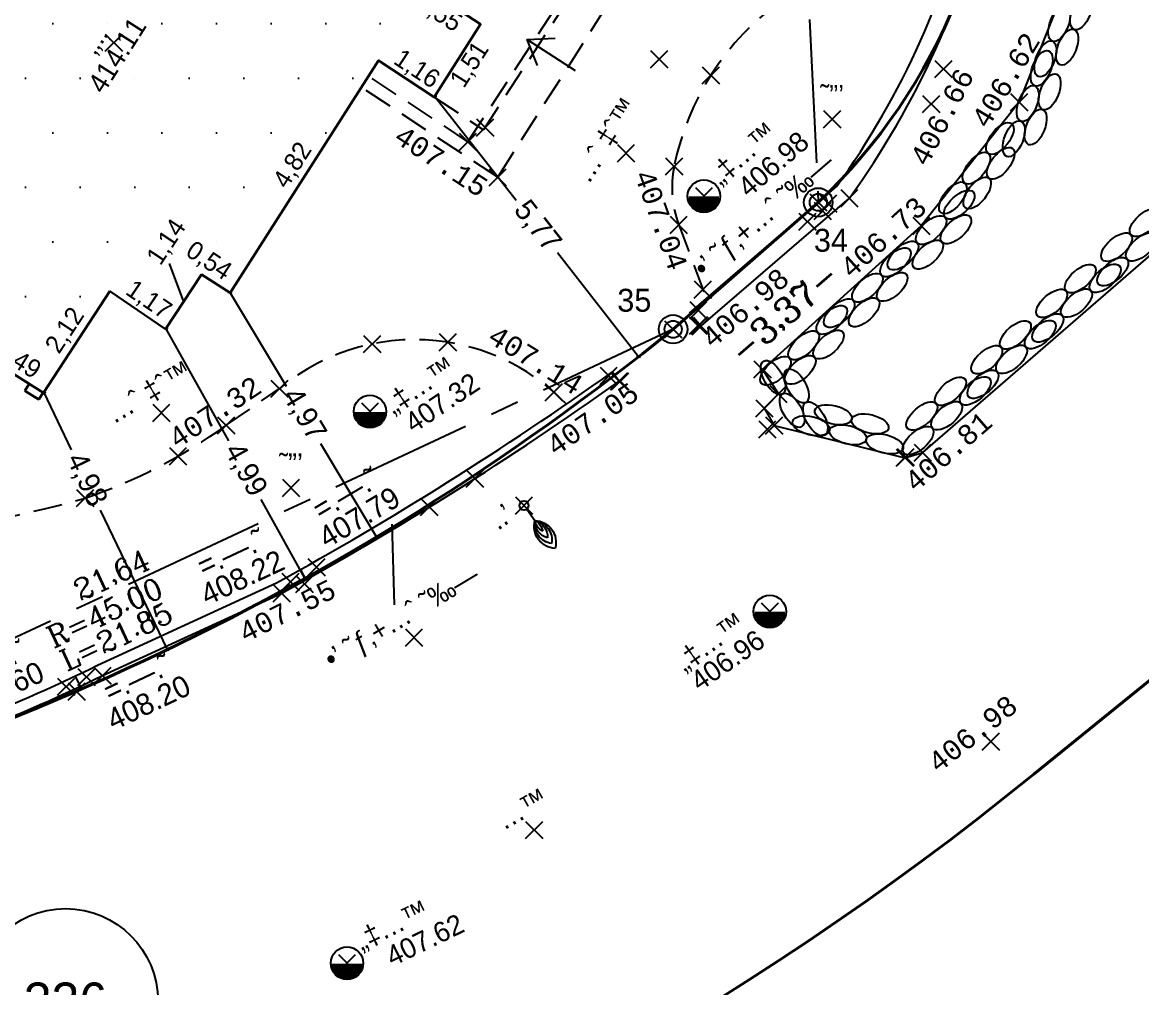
# Model space of a CAD drawing. Extents: x 193057 to 193206, y 598463 to 598548.
# Drawn here: x 193089.79 to 193109.33, y 598485.59 to 598502.44 of the extents above; entities that cross this region are included whole.
import ezdxf
from ezdxf.enums import TextEntityAlignment as Align

# ---------------------------------------------------------------- set-up
doc = ezdxf.new("R2010")
doc.units = 0
doc.header["$PDMODE"] = 3
doc.header["$PDSIZE"] = 0.15
doc.linetypes.add('CENTERX2', pattern=[4, 2.5, -0.5, 0.5, -0.5])
doc.linetypes.add('DASHED', pattern=[0.75, 0.5, -0.25])
for name, color, linetype in [('0-GV-MS', 10, 'Continuous'), ('0-KAV-BIN', 252, 'CENTERX2'), ('0-SELA', 253, 'Continuous'), ('BAIT', 190, 'Continuous'), ('BETON', 1, 'Continuous'), ('BP', 12, 'Continuous'), ('DIM', 115, 'Continuous'), ('DIM-BAIT', 114, 'Continuous'), ('ENH', 2, 'Continuous'), ('ERROR 2020', 1, 'Continuous'), ('ES', 3, 'Continuous'), ('GADER', 4, 'Continuous'), ('KIR', 32, 'Continuous'), ('OVI-KIR', 7, 'Continuous'), ('POCODE', 3, 'Continuous'), ('POELEV', 7, 'Continuous'), ('RIZUF', 10, 'Continuous'), ('RIZUF-L', 10, 'DASHED'), ('TEURA', 4, 'Continuous'), ('VAR', 7, 'Continuous')]:
    doc.layers.add(name, color=color, linetype=linetype)
doc.layers.add('BAIT-L', color=190, linetype='Continuous', lineweight=30)
doc.layers.add('GVUL', color=220, linetype='Continuous', lineweight=40)
doc.layers.add('PO', color=2, linetype='Continuous', plot=False)
doc.layers.add('PONAME', color=4, linetype='Continuous', plot=False)
doc.styles.add('HEBTXT', font='hebtxt.shx')
doc.styles.add('M', font='monotxt')
doc.styles.add('ROMANC', font='romanc')
doc.styles.add('TRHEBTXT', font='HEBTXT.SHX')
doc.dimstyles.new('DIM', dxfattribs={"dimtxt": 0.35, "dimasz": 0.2, "dimexe": 0.125, "dimexo": 0.125, "dimgap": 0.12, "dimtad": 1, "dimzin": 0, "dimdsep": 46, "dimtxsty": 'Standard', "dimcen": 0.09, "dimse1": 1, "dimse2": 1, "dimsd1": 1, "dimsd2": 1, "dimadec": 0, "dimazin": 0, "dimtfac": 1, "dimtofl": 0, "dimtmove": 0, "dimatfit": 3, "dimfxl": 0, "dimtolj": 1, "dimtzin": 0, "dimarcsym": 0})
doc.dimstyles.new('DIST TO GVUL', dxfattribs={"dimtxt": 0.37, "dimasz": 0.05, "dimexe": 0, "dimexo": 0, "dimgap": 0, "dimtad": 0, "dimzin": 0, "dimtxsty": 'Standard', "dimblk": 'OBLIQUE', "dimcen": 0, "dimse1": 1, "dimse2": 1, "dimadec": 0, "dimazin": 0, "dimtfac": 1, "dimtofl": 0, "dimtmove": 0, "dimatfit": 3, "dimldrblk": 'OBLIQUE', "dimfxl": 0, "dimtolj": 1, "dimtzin": 0, "dimarcsym": 0})
doc.dimstyles.new('GV-INSIDE', dxfattribs={"dimtxt": 0.37, "dimasz": 0, "dimexe": 0.18, "dimexo": 0.0625, "dimgap": 0, "dimtad": 0, "dimzin": 0, "dimtxsty": 'ROMANC', "dimblk": 'NONE', "dimcen": 0, "dimse1": 1, "dimse2": 1, "dimsd1": 1, "dimsd2": 1, "dimclrd": 256, "dimclrt": 256, "dimaunit": 1, "dimazin": 0, "dimtfac": 1, "dimtofl": 0, "dimtmove": 2, "dimatfit": 3, "dimldrblk": 'NONE', "dimfxl": 0, "dimtolj": 1, "dimtzin": 0, "dimarcsym": 0})
doc.dimstyles.new('GV-TOTAL', dxfattribs={"dimtxt": 0.45, "dimasz": 0, "dimexe": 0.18, "dimexo": 0.0625, "dimgap": 0.25, "dimtad": 1, "dimzin": 0, "dimtxsty": 'ROMANC', "dimblk": 'NONE', "dimcen": 0, "dimse1": 1, "dimse2": 1, "dimsd1": 1, "dimsd2": 1, "dimclrd": 256, "dimclrt": 256, "dimaunit": 1, "dimazin": 0, "dimtfac": 1, "dimtofl": 0, "dimtmove": 2, "dimatfit": 3, "dimldrblk": 'NONE', "dimfxl": 0, "dimtolj": 1, "dimtzin": 0, "dimarcsym": 0})
doc.dimstyles.new('MIVNIM', dxfattribs={"dimtxt": 0.32, "dimasz": 0, "dimexe": 0.18, "dimexo": 0.0625, "dimgap": 0, "dimtad": 0, "dimzin": 0, "dimtxsty": 'HEBTXT', "dimblk": 'NONE', "dimcen": 0, "dimse1": 1, "dimse2": 1, "dimsd1": 1, "dimsd2": 1, "dimclrd": 256, "dimclrt": 256, "dimaunit": 1, "dimazin": 0, "dimtfac": 1, "dimtofl": 0, "dimtmove": 2, "dimatfit": 3, "dimldrblk": 'NONE', "dimfxl": 0, "dimtolj": 1, "dimtzin": 0, "dimarcsym": 0})

# ---------------------------------------------------------------- blocks, each defined once
blk = doc.blocks.new('PO0')
at = {"layer": 'PO'}
blk.add_point((0, 0), dxfattribs=at)
at = {"layer": 'POCODE', "style": 'HEBTXT'}
blk.add_attdef('CODE', text='', height=0.4, dxfattribs=at).set_placement((0, -0.562), align=Align.CENTER)
at = {"layer": 'POELEV', "style": 'M'}
blk.add_attdef('ELEV', text='', height=0.35, dxfattribs=at).set_placement((0.81, 0), align=Align.RIGHT)
at = {"layer": 'PONAME', "color": 0, "style": 'HEBTXT'}
blk.add_attdef('NAME', (0, 0.36), '', height=0.4, dxfattribs=at)
blk = doc.blocks.new('POKIR')
at = {"layer": 'PO', "color": 30}
blk.add_point((0, 0), dxfattribs=at)
at = {"layer": 'POELEV', "style": 'M'}
blk.add_attdef('ELEV', text='', height=0.35, dxfattribs=at).set_placement((0.81, 0), align=Align.RIGHT)
at = {"layer": 'PONAME', "color": 30, "style": 'HEBTXT'}
blk.add_attdef('NAME', (0, 0.36), '', height=0.4, dxfattribs=at)
blk = doc.blocks.new('*U22')
at = {"layer": 'PO'}
blk.add_point((0, 0), dxfattribs=at)
at = {"color": 0, "style": 'HEBTXT', "flags": 8}
blk.add_attdef('DESC', (-1.646, 0.72), '', height=0.375, dxfattribs=at)
at = {"layer": 'POELEV', "color": 0, "style": 'HEBTXT'}
blk.add_attdef('ELEV', text='', height=0.375, dxfattribs=at).set_placement((-0.269, 0.246), align=Align.RIGHT)
at = {"layer": 'PONAME', "color": 6, "style": 'HEBTXT'}
blk.add_attdef('NAME', (-0.002, 0.664), '', height=0.35, dxfattribs=at)
blk = doc.blocks.new('*U21')
at = {"layer": 'PO'}
blk.add_point((0, 0), dxfattribs=at)
at = {"color": 0, "style": 'HEBTXT', "flags": 8}
blk.add_attdef('DESC', (0.179, -0.578), '', height=0.375, dxfattribs=at)
at = {"layer": 'POELEV', "color": 0, "style": 'HEBTXT'}
blk.add_attdef('ELEV', text='', height=0.375, dxfattribs=at).set_placement((1.556, -1.052), align=Align.RIGHT)
at = {"layer": 'PONAME', "color": 6, "style": 'HEBTXT'}
blk.add_attdef('NAME', (-0.002, 0.664), '', height=0.35, dxfattribs=at)
blk = doc.blocks.new('*U19')
at = {"layer": 'PO'}
blk.add_point((0, 0), dxfattribs=at)
at = {"color": 0, "style": 'HEBTXT', "flags": 8}
blk.add_attdef('DESC', (-1.341, 0.713), '', height=0.375, dxfattribs=at)
at = {"layer": 'POELEV', "color": 0, "style": 'HEBTXT'}
blk.add_attdef('ELEV', text='', height=0.375, dxfattribs=at).set_placement((0.036, 0.239), align=Align.RIGHT)
at = {"layer": 'PONAME', "color": 6, "style": 'HEBTXT'}
blk.add_attdef('NAME', (-0.002, 0.664), '', height=0.35, dxfattribs=at)
blk = doc.blocks.new('*U20')
at = {"layer": 'PO'}
blk.add_point((0, 0), dxfattribs=at)
at = {"color": 0, "style": 'HEBTXT', "flags": 8}
blk.add_attdef('DESC', (0.475, 0.657), '', height=0.375, dxfattribs=at)
at = {"layer": 'POELEV', "color": 0, "style": 'HEBTXT'}
blk.add_attdef('ELEV', text='', height=0.375, dxfattribs=at).set_placement((1.853, 0.183), align=Align.RIGHT)
at = {"layer": 'PONAME', "color": 6, "style": 'HEBTXT'}
blk.add_attdef('NAME', (-0.002, 0.664), '', height=0.35, dxfattribs=at)
blk = doc.blocks.new('LTRA1')
at = {"color": 0}
blk.add_line((0.08, 0), (0.322, 0), dxfattribs=at)
for points in [[(0.925, 0, -0.48057), (0.322, 0, -0.48057), (0.925, 0, -0.48057)], [(0.818, 0, -0.42214), (0.322, 0, -0.42214), (0.818, 0, -0.42214)], [(0.7, 0, -0.345475), (0.322, 0, -0.345475), (0.7, 0, -0.345475)], [(0.553, 0, -0.226772), (0.322, 0, -0.226772), (0.553, 0, -0.226772)]]:
    blk.add_lwpolyline(points, format="xyb", dxfattribs=at)
blk.add_circle((0, 0), 0.0801, dxfattribs=at)
at = {"layer": 'PO'}
blk.add_point((0, 0), dxfattribs=at)
at = {"color": 0, "style": 'HEBTXT'}
blk.add_attdef('NUMBR', text='', height=0.35, dxfattribs=at).set_placement((-0.422, 0.25), align=Align.RIGHT)
at = {"color": 0, "style": 'HEBTXT', "width": 0.9, "flags": 1}
blk.add_attdef('HEIGHT', text='', height=0.35, dxfattribs=at).set_placement((0, -0.986), align=Align.CENTER)
at = {"layer": 'POELEV', "color": 0, "style": 'HEBTXT'}
blk.add_attdef('ELEV', text='', height=0.35, dxfattribs=at).set_placement((0.745, -0.564), align=Align.RIGHT)
at = {"layer": 'PONAME', "style": 'HEBTXT'}
blk.add_attdef('NAME', (0.345, 0.679), '', height=0.35, dxfattribs=at)
blk = doc.blocks.new('*U13')
at = {"color": 0}
for p, q in [((-0.263, -0.02), (0.263, -0.02)), ((-0.261, -0.04), (0.261, -0.04)), ((-0.257, -0.06), (0.257, -0.06)), ((-0.252, -0.08), (0.252, -0.08)), ((-0.244, -0.1), (0.244, -0.1)), ((-0.235, -0.12), (0.235, -0.12)), ((-0.224, -0.14), (0.224, -0.14)), ((-0.21, -0.16), (0.21, -0.16)), ((-0.193, -0.18), (0.193, -0.18)), ((-0.172, -0.2), (0.172, -0.2)), ((-0.146, -0.22), (0.146, -0.22)), ((-0.11, -0.24), (0.11, -0.24)), ((-0.046, -0.26), (0.046, -0.26))]:
    blk.add_line(p, q, dxfattribs=at)
blk.add_circle((0, 0), 0.284, dxfattribs=at)
at = {"layer": 'PO'}
blk.add_point((0, 0), dxfattribs=at)
at = {"color": 0, "style": 'HEBTXT', "flags": 8}
blk.add_attdef('TYPE', text='', height=0.35, dxfattribs=at).set_placement((-0.471, -0.128), align=Align.RIGHT)
at = {"layer": 'POELEV', "color": 0, "style": 'HEBTXT'}
blk.add_attdef('ELEV', text='', height=0.35, dxfattribs=at).set_placement((0.687, -0.724), align=Align.RIGHT)
at = {"layer": 'PONAME', "style": 'HEBTXT'}
blk.add_attdef('NAME', (0, 0.36), '', height=0.35, dxfattribs=at)
blk = doc.blocks.new('POEI')
at = {"layer": 'PO', "color": 241}
blk.add_point((0, 0), dxfattribs=at)
at = {"layer": 'POELEV', "style": 'M'}
blk.add_attdef('ELEV', text='', height=0.35, dxfattribs=at).set_placement((0.81, 0), align=Align.RIGHT)
at = {"layer": 'PONAME', "color": 241, "style": 'HEBTXT'}
blk.add_attdef('NAME', (0, 0.36), '', height=0.4, dxfattribs=at)
blk = doc.blocks.new('SBT')
at = {"layer": 'PO'}
blk.add_point((0, 0), dxfattribs=at)
at = {"color": 0, "style": 'HEBTXT', "flags": 8}
blk.add_attdef('COVER_TYPE', text='', height=0.35, dxfattribs=at).set_placement((0, 0.25), align=Align.CENTER)
blk = doc.blocks.new('SAFAR')
at = {"layer": 'PO'}
blk.add_point((0, 0), dxfattribs=at)
at = {"color": 0, "style": 'HEBTXT', "flags": 8}
blk.add_attdef('COVER_TYPE', text='', height=0.35, dxfattribs=at).set_placement((0, 0.25), align=Align.CENTER)
blk = doc.blocks.new('KIRBT')
at = {"layer": 'PO'}
blk.add_point((0, 0), dxfattribs=at)
at = {"color": 0, "style": 'HEBTXT', "flags": 8}
blk.add_attdef('KIR_TYPE', text='', height=0.35, dxfattribs=at).set_placement((0, 0.25), align=Align.CENTER)
at = {"layer": 'OVI-KIR', "color": 0, "style": 'HEBTXT', "flags": 9}
blk.add_attdef('KIR_OVI', text='', height=0.35, dxfattribs=at).set_placement((-1.483, 0.25), align=Align.RIGHT)
blk = doc.blocks.new('*D48')
at = {"layer": 'Defpoints', "color": 0}
for p in [(193088.9, 598496.77), (193090.284, 598496.177), (193090.159, 598495.978)]:
    blk.add_point(p, dxfattribs=at)
at = {"layer": 'DIM-BAIT', "insert": (193089.655, 598496.573), "char_height": 0.32, "attachment_point": 5, "rotation": 327.8213, "style": 'HEBTXT'}
blk.add_mtext('\\A1; 1,49 ', dxfattribs=at)
blk = doc.blocks.new('_None')
blk = doc.blocks.new('*D49')
at = {"layer": 'Defpoints', "color": 0}
for p in [(193091.099, 598497.895), (193091.32, 598497.75), (193090.159, 598495.978)]:
    blk.add_point(p, dxfattribs=at)
at = {"layer": 'DIM-BAIT', "insert": (193090.518, 598497.009), "char_height": 0.32, "attachment_point": 5, "rotation": 56.7589, "style": 'HEBTXT'}
blk.add_mtext('\\A1; 2,12 ', dxfattribs=at)
blk = doc.blocks.new('*D50')
at = {"layer": 'Defpoints', "color": 0}
for p in [(193091.32, 598497.75), (193092.425, 598497.289), (193092.29, 598497.09)]:
    blk.add_point(p, dxfattribs=at)
at = {"layer": 'DIM-BAIT', "insert": (193091.94, 598497.619), "char_height": 0.32, "attachment_point": 5, "rotation": 325.7681, "style": 'HEBTXT'}
blk.add_mtext('\\A1; 1,17 ', dxfattribs=at)
blk = doc.blocks.new('*D51')
at = {"layer": 'Defpoints', "color": 0}
for p in [(193092.92, 598498.04), (193093.103, 598497.919), (193092.29, 598497.09)]:
    blk.add_point(p, dxfattribs=at)
at = {"layer": 'DIM-BAIT', "insert": (193092.29, 598498.552), "char_height": 0.32, "attachment_point": 5, "rotation": 56.4493, "style": 'HEBTXT'}
blk.add_mtext('\\A1; 1,14 ', dxfattribs=at)
blk = doc.blocks.new('*D52')
at = {"layer": 'Defpoints', "color": 0}
for p in [(193092.92, 598498.04), (193093.44, 598497.841), (193093.373, 598497.74)]:
    blk.add_point(p, dxfattribs=at)
at = {"layer": 'DIM-BAIT', "insert": (193092.99, 598498.301), "char_height": 0.32, "attachment_point": 5, "rotation": 326.472, "style": 'HEBTXT'}
blk.add_mtext('\\A1; 0,54 ', dxfattribs=at)
blk = doc.blocks.new('*D53')
at = {"layer": 'Defpoints', "color": 0}
for p in [(193095.786, 598501.923), (193096.01, 598501.78), (193093.42, 598497.72)]:
    blk.add_point(p, dxfattribs=at)
at = {"layer": 'DIM-BAIT', "insert": (193094.491, 598499.893), "char_height": 0.32, "attachment_point": 5, "rotation": 57.4649, "style": 'HEBTXT'}
blk.add_mtext('\\A1; 4,82 ', dxfattribs=at)
blk = doc.blocks.new('*D54')
at = {"layer": 'Defpoints', "color": 0}
for p in [(193096.01, 598501.78), (193097.105, 598501.329), (193096.98, 598501.14)]:
    blk.add_point(p, dxfattribs=at)
at = {"layer": 'DIM-BAIT', "insert": (193096.62, 598501.649), "char_height": 0.32, "attachment_point": 5, "rotation": 326.5834, "style": 'HEBTXT'}
blk.add_mtext('\\A1; 1,16 ', dxfattribs=at)
blk = doc.blocks.new('*D55')
at = {"layer": 'Defpoints', "color": 0}
for p in [(193097.79, 598502.41), (193097.987, 598502.285), (193096.98, 598501.14)]:
    blk.add_point(p, dxfattribs=at)
at = {"layer": 'DIM-BAIT', "insert": (193097.582, 598501.65), "char_height": 0.32, "attachment_point": 5, "rotation": 57.4705, "style": 'HEBTXT'}
blk.add_mtext('\\A1; 1,51 ', dxfattribs=at)
blk = doc.blocks.new('*D56')
at = {"layer": 'Defpoints', "color": 0}
for p in [(193096.49, 598503.26), (193096.358, 598503.059), (193097.79, 598502.41)]:
    blk.add_point(p, dxfattribs=at)
at = {"layer": 'DIM-BAIT', "insert": (193097.008, 598502.634), "char_height": 0.32, "attachment_point": 5, "rotation": 326.8215, "style": 'HEBTXT'}
blk.add_mtext('\\A1; 1,55 ', dxfattribs=at)
blk = doc.blocks.new('_Oblique')
at = {"color": 0, "linetype": 'ByBlock', "lineweight": -2}
blk.add_line((-0.5, -0.5), (0.5, 0.5), dxfattribs=at)
blk = doc.blocks.new('*D72')
at = {"layer": 'Defpoints', "color": 0}
for p in [(193090.159, 598495.978), (193092.316, 598491.49), (193092.324, 598491.494)]:
    blk.add_point(p, dxfattribs=at)
at = {"layer": 'DIM', "color": 0, "lineweight": -2}
for p, q in [((193090.166, 598495.982), (193090.647, 598494.983)), ((193092.324, 598491.494), (193091.154, 598493.927))]:
    blk.add_line(p, q, dxfattribs=at)
at = {"layer": 'DIM', "color": 0, "lineweight": -2, "xscale": 0.05, "yscale": 0.05, "zscale": 0.05}
for p, rotation in [((193090.166, 598495.982), 115.6773876667684), ((193092.324, 598491.494), 295.6773876667684)]:
    blk.add_blockref('_Oblique', p, dxfattribs=dict(at, rotation=rotation))
at = {"layer": 'DIM', "color": 0, "insert": (193090.9, 598494.455), "char_height": 0.37, "attachment_point": 5, "rotation": 295.6774}
blk.add_mtext('\\A1;4,98', dxfattribs=at)
blk = doc.blocks.new('*D73')
at = {"layer": 'Defpoints', "color": 0}
for p in [(193092.29, 598497.09), (193094.717, 598492.734), (193094.726, 598492.739)]:
    blk.add_point(p, dxfattribs=at)
at = {"layer": 'DIM', "color": 0, "lineweight": -2}
for p, q in [((193092.299, 598497.095), (193093.39, 598495.138)), ((193094.726, 598492.739), (193093.96, 598494.115))]:
    blk.add_line(p, q, dxfattribs=at)
at = {"layer": 'DIM', "color": 0, "lineweight": -2, "xscale": 0.05, "yscale": 0.05, "zscale": 0.05}
for p, rotation in [((193092.299, 598497.095), 119.1198857982434), ((193094.726, 598492.739), 299.1198857982434)]:
    blk.add_blockref('_Oblique', p, dxfattribs=dict(at, rotation=rotation))
at = {"layer": 'DIM', "color": 0, "insert": (193093.675, 598494.627), "char_height": 0.37, "attachment_point": 5, "rotation": 299.1199}
blk.add_mtext('\\A1;4,99', dxfattribs=at)
blk = doc.blocks.new('*D74')
at = {"layer": 'Defpoints', "color": 0}
for p in [(193093.42, 598497.72), (193095.976, 598493.462), (193095.977, 598493.463)]:
    blk.add_point(p, dxfattribs=at)
at = {"layer": 'DIM', "color": 0, "lineweight": -2}
for p, q in [((193093.421, 598497.721), (193094.397, 598496.094)), ((193095.977, 598493.463), (193095, 598495.089))]:
    blk.add_line(p, q, dxfattribs=at)
at = {"layer": 'DIM', "color": 0, "lineweight": -2, "xscale": 0.05, "yscale": 0.05, "zscale": 0.05}
for p, rotation in [((193093.421, 598497.721), 120.9717957792739), ((193095.977, 598493.463), 300.9717957792739)]:
    blk.add_blockref('_Oblique', p, dxfattribs=dict(at, rotation=rotation))
at = {"layer": 'DIM', "color": 0, "insert": (193094.699, 598495.592), "char_height": 0.37, "attachment_point": 5, "rotation": 300.9718}
blk.add_mtext('\\A1;4,97', dxfattribs=at)
blk = doc.blocks.new('*D75')
at = {"layer": 'Defpoints', "color": 0}
for p in [(193096.98, 598501.14), (193100.534, 598496.594), (193100.549, 598496.606)]:
    blk.add_point(p, dxfattribs=at)
at = {"layer": 'DIM', "color": 0, "lineweight": -2}
for p, q in [((193096.995, 598501.152), (193098.412, 598499.341)), ((193100.549, 598496.606), (193099.133, 598498.418))]:
    blk.add_line(p, q, dxfattribs=at)
at = {"layer": 'DIM', "color": 0, "lineweight": -2, "xscale": 0.05, "yscale": 0.05, "zscale": 0.05}
for p, rotation in [((193096.995, 598501.152), 128.0180967923777), ((193100.549, 598496.606), 308.0180967923777)]:
    blk.add_blockref('_Oblique', p, dxfattribs=dict(at, rotation=rotation))
at = {"layer": 'DIM', "color": 0, "insert": (193098.772, 598498.879), "char_height": 0.37, "attachment_point": 5, "rotation": 308.0181}
blk.add_mtext('\\A1;5,77', dxfattribs=at)
blk = doc.blocks.new('*D76')
at = {"layer": 'Defpoints', "color": 0}
for p in [(193102.959, 598514.478), (193103.318, 598499.285), (193103.686, 598499.302)]:
    blk.add_point(p, dxfattribs=at)
at = {"layer": 'DIM', "insert": (193102.954, 598506.872), "char_height": 0.37, "attachment_point": 5, "rotation": 272.7444, "style": 'ROMANC'}
blk.add_mtext('\\A1; 15,19 ', dxfattribs=at)
blk = doc.blocks.new('*D77')
at = {"layer": 'Defpoints', "color": 0}
for p in [(193101.152, 598497.086), (193081.44, 598488.155), (193081.559, 598487.903)]:
    blk.add_point(p, dxfattribs=at)
at = {"layer": 'DIM', "insert": (193091.237, 598492.747), "char_height": 0.37, "attachment_point": 5, "rotation": 25.1121, "style": 'ROMANC'}
blk.add_mtext('\\A1; 21,64 ', dxfattribs=at)
blk = doc.blocks.new('*D79')
at = {"layer": 'Defpoints', "color": 0}
for p in [(193106.451, 598514.645), (193102.959, 598514.478), (193103.686, 598499.302)]:
    blk.add_point(p, dxfattribs=at)
at = {"layer": 'DIM', "insert": (193107.458, 598506.801), "char_height": 0.37, "attachment_point": 5, "rotation": 272.7444, "style": 'ROMANC'}
blk.add_mtext('\\A1;L=17.26', dxfattribs=at)
blk = doc.blocks.new('*D80')
at = {"layer": 'Defpoints', "color": 0}
for p in [(193103.686, 598499.302), (193101.152, 598497.086), (193101.152, 598497.086)]:
    blk.add_point(p, dxfattribs=at)
at = {"layer": 'DIM', "insert": (193103.089, 598497.375), "char_height": 0.45, "attachment_point": 5, "rotation": 41.1676, "style": 'ROMANC'}
blk.add_mtext('\\A1;-3,37- ', dxfattribs=at)
blk = doc.blocks.new('*D81')
at = {"layer": 'Defpoints', "color": 0}
for p in [(193101.152, 598497.086), (193081.559, 598487.903), (193082.119, 598486.708)]:
    blk.add_point(p, dxfattribs=at)
at = {"layer": 'DIM', "insert": (193091.434, 598491.727), "char_height": 0.37, "attachment_point": 5, "rotation": 25.1121, "style": 'ROMANC'}
blk.add_mtext('\\A1;L=21.85', dxfattribs=at)
blk = doc.blocks.new('0-number')
blk.add_circle((0, 0), 1.616)
at = {"style": 'TRHEBTXT'}
blk.add_attdef('N', text='', height=0.65, dxfattribs=at).set_placement((0, 0), align=Align.MIDDLE_CENTER)
blk = doc.blocks.new('PO2')
at = {"layer": 'BP'}
for radius in [0.25, 0.15]:
    blk.add_circle((0, 0), radius, dxfattribs=at)
at = {"layer": 'PO'}
blk.add_point((0, 0), dxfattribs=at)
at = {"layer": 'BP', "style": 'HEBTXT'}
blk.add_attdef('NAME', (0, 0.45), '', height=0.4, dxfattribs=at)
at = {"layer": 'POELEV', "style": 'M'}
blk.add_attdef('ELEV', text='', height=0.35, dxfattribs=at).set_placement((0.81, 0), align=Align.RIGHT)
blk = doc.blocks.new('*D93')
at = {"layer": 'Defpoints', "color": 0}
for p in [(193101.152, 598497.086), (193081.559, 598487.903), (193082.119, 598486.708)]:
    blk.add_point(p, dxfattribs=at)
at = {"layer": 'DIM', "insert": (193091.231, 598492.145), "char_height": 0.37, "attachment_point": 5, "rotation": 25.1121, "style": 'ROMANC'}
blk.add_mtext('\\A1;R=45.00', dxfattribs=at)
blk = doc.blocks.new('*D94')
at = {"layer": 'Defpoints', "color": 0}
for p in [(193106.451, 598514.645), (193102.959, 598514.478), (193103.686, 598499.302)]:
    blk.add_point(p, dxfattribs=at)
at = {"layer": 'DIM', "insert": (193107.963, 598506.83), "char_height": 0.37, "attachment_point": 5, "rotation": 272.7444, "style": 'ROMANC'}
blk.add_mtext('\\A1;R=10.00', dxfattribs=at)
blk = doc.blocks.new('0-mislaa')
for centre in [(-0.267, 0.082), (0.394, 0.081), (-0.598, -0.198), (0.063, -0.198), (0.725, -0.198)]:
    blk.add_ellipse(centre, major_axis=(-0.331, 0), ratio=0.485723)
blk = doc.blocks.new('SMSHT')
at = {"layer": 'PO'}
blk.add_point((0, 0), dxfattribs=at)
at = {"color": 0, "style": 'HEBTXT', "flags": 8}
blk.add_attdef('COVER_TYPE', text='', height=0.35, dxfattribs=at).set_placement((0, 0.25), align=Align.CENTER)
blk = doc.blocks.new('DGGG_1')
at = {"layer": 'PO'}
blk.add_point((0, 0), dxfattribs=at)
at = {"layer": 'POELEV', "style": 'HEBTXT', "flags": 8}
blk.add_attdef('ELEV', text='', height=0.35, dxfattribs=at).set_placement((-0.408, -0.346), align=Align.TOP_RIGHT)
blk.add_attdef('TAG', text='', height=0.35, dxfattribs=at).set_placement((0.18, -0.346), align=Align.TOP_LEFT)
at = {"layer": 'PONAME', "color": 0, "style": 'HEBTXT'}
blk.add_attdef('NAME', (-0.696, 0.637), '', height=0.4, dxfattribs=at)

msp = doc.modelspace()

# ---------------------------------------------------------------- hatches: boundary and pattern name
at = {"layer": 'VAR'}
h = msp.add_hatch(dxfattribs=at)
h.set_pattern_fill('DOTS', color=256, scale=0.6, style=0)
h.paths.add_polyline_path([(193101.14, 598509.29), (193097.21, 598511.83), (193096.74, 598511.13), (193091.35, 598514.58), (193088.67, 598510.46), (193088.61, 598510.5), (193088.14, 598509.76), (193088.2, 598509.72), (193085.26, 598505.11), (193085.85, 598504.74), (193084.1, 598501.99), (193084.74, 598501.58), (193083.62, 598499.83), (193083.92, 598496.6), (193086.74, 598494.8), (193087.18, 598495.49), (193087.82, 598495.07), (193088.9, 598496.77), (193090.159, 598495.978), (193091.32, 598497.75), (193092.29, 598497.09), (193092.92, 598498.04), (193093.42, 598497.72), (193096.01, 598501.78), (193096.98, 598501.14), (193097.79, 598502.41), (193096.49, 598503.26), (193097.28, 598504.44), (193097.8, 598504.12)])

# ---------------------------------------------------------------- linework, layer by layer
at = {"layer": '0-KAV-BIN', "flags": 128}
for points in [[(193102.959, 598514.478), (193102.959, 598514.478), (193103.686, 598499.302)], [(193101.152, 598497.086), (193081.559, 598487.903)]]:
    msp.add_lwpolyline(points, dxfattribs=at)
at = {"layer": '0-SELA'}
for centre in [(193102.898, 598496.244), (193103.306, 598496.097), (193103.228, 598495.671), (193103.635, 598495.523)]:
    msp.add_ellipse(centre, major_axis=(-0.165, 0.287), ratio=0.485723, dxfattribs=at)
at = {"layer": 'BAIT', "linetype": 'DASHED', "flags": 128}
for points in [[(193097.57, 598500.36), (193102.87, 598508.48)], [(193097.57, 598500.36), (193095.838, 598501.503)]]:
    msp.add_lwpolyline(points, dxfattribs=at)
at = {"layer": 'BAIT-L', "flags": 128}
for points in [[(193085.85, 598504.74), (193084.1, 598501.99), (193084.74, 598501.58), (193083.62, 598499.83), (193083.92, 598496.6), (193086.74, 598494.8), (193087.18, 598495.49), (193087.82, 598495.07), (193088.9, 598496.77), (193090.159, 598495.978), (193091.32, 598497.75), (193092.29, 598497.09), (193092.92, 598498.04), (193093.42, 598497.72), (193096.01, 598501.78), (193096.98, 598501.14), (193097.79, 598502.41), (193096.49, 598503.26)], [(193089.836, 598496.014), (193089.911, 598496.134)], [(193089.836, 598496.014), (193090.08, 598495.86)], [(193090.08, 598495.86), (193090.156, 598495.98)]]:
    msp.add_lwpolyline(points, dxfattribs=at)
at = {"layer": 'DIM', "flags": 128}
for points in [[(193092.355, 598498.235), (193092.605, 598497.565)], [(193096.288, 598492.275), (193096.25, 598493.686)]]:
    msp.add_lwpolyline(points, dxfattribs=at)
at = {"layer": 'ES', "flags": 128}
msp.add_lwpolyline([(193114.618, 598504.705), (193110.587, 598508.262), (193108.254, 598505.255), (193108.002, 598503.097), (193107.193, 598501.052), (193105.484, 598498.893), (193102.712, 598496.387), (193102.99, 598495.957), (193102.744, 598495.707), (193102.917, 598495.406), (193105.196, 598494.845), (193105.509, 598494.933), (193112.247, 598500.778), (193113.686, 598502.623)], close=True, dxfattribs=at)
at = {"layer": 'GVUL', "flags": 128}
msp.add_lwpolyline([(193081.559, 598487.903, 0.121893), (193101.152, 598497.086), (193103.686, 598499.302, 0.460371), (193102.959, 598514.478, 0.018197), (193092.445, 598521.969), (193080.362, 598503.185)], format="xyb", close=True, dxfattribs=at)
at = {"layer": 'GVUL'}
for points in [[(193102.959, 598514.478, -0.043943), (193126.084, 598493.238)], [(193109.499, 598490.98), (193107.448, 598489.318, -0.178949), (193071.322, 598477.066, -0.178949)]]:
    msp.add_lwpolyline(points, format="xyb", dxfattribs=at)
at = {"layer": 'KIR', "flags": 128}
for points in [[(193101.44, 598497.369), (193104.006, 598499.578)], [(193101.636, 598497.142), (193104.229, 598499.374)], [(193101.636, 598497.142), (193101.506, 598497.294)], [(193100.094, 598496.343), (193100.21, 598496.18)], [(193094.645, 598492.889), (193094.743, 598492.715)], [(193090.714, 598491.033), (193090.799, 598490.852)]]:
    msp.add_lwpolyline(points, dxfattribs=at)
for points in [[(193086.971, 598493.469), (193086.363, 598492.86, 0.171698), (193085.789, 598491.575, 0.120309), (193086.181, 598489.338, 0.045579), (193091.104, 598491.221), (193094.23, 598492.659, 0.028914), (193100.094, 598496.343, 0.028914)], [(193086.83, 598493.61), (193086.22, 598493, 0.17214), (193085.59, 598491.59, 0.129235), (193086.07, 598489.1, 0.047027), (193091.19, 598491.04), (193094.32, 598492.48, 0.028944), (193100.21, 598496.18, -0.37134)]]:
    msp.add_lwpolyline(points, format="xyb", dxfattribs=at)
at = {"layer": 'KIR'}
for radius, start in [(14.765, 324.3376), (15.065, 324.2007)]:
    msp.add_arc((193092.01, 598508.186), radius, start, 347.1503, dxfattribs=at)
at = {"layer": 'RIZUF-L'}
for points in [[(193093.43, 598517.99), (193099.2, 598514.26), (193098.1, 598512.58), (193102.2, 598509.96, -0.133955), (193103.73, 598508.45, -0.107864), (193104.58, 598506.38, -0.182202), (193103.9, 598503.71), (193103.05, 598502.83, 0.189874), (193101.17, 598499.93, 0.13998), (193101.25, 598498.91), (193101.767, 598497.519)], [(193087.03, 598493.46, 0.050786), (193090.89, 598494.14, 0.07412), (193093.35, 598495.41), (193094.28, 598496.05, -0.216281), (193097.22, 598496.86, -0.163354), (193099.289, 598495.78, 2.054261)]]:
    msp.add_lwpolyline(points, format="xyb", dxfattribs=at)
at = {"layer": 'RIZUF-L', "flags": 128}
for points in [[(193099.73, 598503.48), (193097.844, 598500.57)], [(193100.38, 598503.34), (193098.09, 598499.74)], [(193098.09, 598499.74), (193095.71, 598501.31)], [(193096.98, 598501.14), (193097.844, 598500.57)]]:
    msp.add_lwpolyline(points, dxfattribs=at)

# ---------------------------------------------------------------- block references
at = {"layer": '0-GV-MS'}
ref = msp.add_blockref('PO2', (193103.686, 598499.302), dxfattribs=at)
ref.add_attrib('NAME', '34', (193103.61, 598498.44), dxfattribs={"layer": 'BP', "height": 0.4, "style": 'HEBTXT'})
ref = msp.add_blockref('PO2', (193101.152, 598497.086), dxfattribs=at)
ref.add_attrib('NAME', '35', (193100.177, 598497.393), dxfattribs={"layer": 'BP', "height": 0.4, "style": 'HEBTXT'})
msp.add_blockref('0-number', (193090.545, 598485.358), dxfattribs=at).add_auto_attribs({'N': '336'})
at = {"layer": '0-SELA'}
for p, rotation in [((193108.101, 598502.408), 248.4162969781373), ((193107.55, 598501.013), 248.4162969781373), ((193106.641, 598499.825), 231.6359134652279), ((193105.836, 598498.713), 222.1148553474015), ((193109.149, 598498.633), 40.94059517610528), ((193104.723, 598497.707), 222.1148553474015), ((193108.016, 598497.651), 40.94059517610528), ((193103.611, 598496.701), 222.1148553474015), ((193106.883, 598496.668), 40.94059517610528), ((193105.75, 598495.685), 40.94059517610528), ((193104.189, 598495.451), 346.1709843446474)]:
    msp.add_blockref('0-mislaa', p, dxfattribs=dict(at, rotation=rotation))
at = {"layer": 'BAIT'}
ref = msp.add_blockref('DGGG_1', (193091.39, 598502.09, 414.11), dxfattribs=at)
ref.add_attrib('TAG', '‚‚.‚', dxfattribs={"layer": 'POELEV', "height": 0.35, "rotation": 57.5288, "style": 'HEBTXT'}).set_placement((193090.766, 598502.046, 414.11), align=Align.TOP_LEFT)
ref.add_attrib('ELEV', '414.11', dxfattribs={"layer": 'POELEV', "height": 0.35, "rotation": 57.5288, "style": 'HEBTXT'}).set_placement((193091.68, 598502.572, 414.11), align=Align.TOP_RIGHT)
at = {"layer": 'BETON'}
ref = msp.add_blockref('SBT', (193100.329, 598500.162), dxfattribs=dict(at, rotation=57.53910714567842))
ref.add_attrib('COVER_TYPE', '…ˆ ‡ˆ™', dxfattribs={"layer": '0', "color": 0, "height": 0.35, "rotation": 57.5391, "style": 'HEBTXT'}).set_placement((193100.118, 598500.296), align=Align.CENTER)
ref = msp.add_blockref('SBT', (193092.217, 598495.628), dxfattribs=dict(at, rotation=30.74395135429439))
ref.add_attrib('COVER_TYPE', '…ˆ ‡ˆ™', dxfattribs={"layer": '0', "color": 0, "height": 0.35, "rotation": 30.744, "style": 'HEBTXT'}).set_placement((193092.089, 598495.843), align=Align.CENTER)
at = {"layer": 'ENH'}
msp.add_blockref('PO0', (193100.91, 598501.8, 407.09), dxfattribs=at)
at = {"layer": 'ERROR 2020'}
msp.add_blockref('PO0', (193097.57, 598500.36, 410.38), dxfattribs=at)
at = {"layer": 'ES'}
ref = msp.add_blockref('POEI', (193107.193, 598501.052, 406.62), dxfattribs=at)
ref.add_attrib('ELEV', '406.62', dxfattribs={"layer": 'POELEV', "height": 0.35, "rotation": 59.0804, "style": 'M'}).set_placement((193107.574, 598502.126, 406.62), align=Align.RIGHT)
ref = msp.add_blockref('POEI', (193105.484, 598498.893, 406.73), dxfattribs=at)
ref.add_attrib('ELEV', '406.73', dxfattribs={"layer": 'POELEV', "height": 0.35, "rotation": 42.1149, "style": 'M'}).set_placement((193105.611, 598499.174, 406.73), align=Align.RIGHT)
for p in [(193102.712, 598496.387, 406.9), (193102.99, 598495.957, 406.88), (193102.744, 598495.707, 406.95), (193102.917, 598495.406, 406.92), (193105.196, 598494.845, 406.82)]:
    msp.add_blockref('POEI', p, dxfattribs=at)
ref = msp.add_blockref('POEI', (193105.509, 598494.933, 406.81), dxfattribs=at)
ref.add_attrib('ELEV', '406.81', dxfattribs={"layer": 'POELEV', "height": 0.35, "rotation": 40.9406, "style": 'M'}).set_placement((193106.753, 598495.418, 406.81), align=Align.RIGHT)
at = {"layer": 'GADER'}
for p in [(193103.861, 598499.281, 407.34), (193103.764, 598499.155, 407.38), (193101.593, 598497.419, 407.33), (193100.027, 598496.275, 407.83)]:
    msp.add_blockref('PO0', p, dxfattribs=at)
at = {"layer": 'KIR'}
for p in [(193105.873, 598501.629, 406.62), (193104.229, 598499.374, 406.77), (193101.59, 598497.15, 406.94), (193101.611, 598497.158, 406.99), (193100.229, 598496.177, 407.01), (193097.69, 598494.48, 407.27), (193096.893, 598493.986, 407.39), (193094.717, 598492.641, 407.58), (193091.19, 598491.04, 407.84), (193090.741, 598490.762, 407.93)]:
    msp.add_blockref('POKIR', p, dxfattribs=at)
ref = msp.add_blockref('POKIR', (193105.658, 598501.019, 406.66), dxfattribs=at)
ref.add_attrib('ELEV', '406.66', dxfattribs={"layer": 'POELEV', "height": 0.35, "rotation": 62.5832, "style": 'M'}).set_placement((193106.419, 598501.52, 406.66), align=Align.RIGHT)
ref = msp.add_blockref('KIRBT', (193103.498, 598498.964), dxfattribs=dict(at, rotation=40.72117911877414))
ref.add_attrib('KIR_TYPE', '•’ ˜ƒ‚+…ˆ ˜‰—', dxfattribs={"layer": '0', "color": 0, "height": 0.35, "rotation": 40.7212, "style": 'HEBTXT'}).set_placement((193102.846, 598498.956), align=Align.CENTER)
ref = msp.add_blockref('POKIR', (193101.636, 598497.142, 406.98), dxfattribs=at)
ref.add_attrib('ELEV', '406.98', dxfattribs={"layer": 'POELEV', "height": 0.35, "rotation": 40.7212, "style": 'M'}).set_placement((193103.212, 598497.922, 406.98), align=Align.RIGHT)
ref = msp.add_blockref('POKIR', (193100.21, 598496.18, 407.05), dxfattribs=at)
ref.add_attrib('ELEV', '407.05', dxfattribs={"layer": 'POELEV', "height": 0.35, "rotation": 34.6777, "style": 'M'}).set_placement((193100.59, 598495.893, 407.05), align=Align.RIGHT)
ref = msp.add_blockref('*U20', (193094.927, 598492.934, 407.79), dxfattribs=dict(at, rotation=30.71509245970282))
ref.add_attrib('ELEV', '407.79', dxfattribs={"layer": 'POELEV', "color": 0, "height": 0.375, "rotation": 30.7151, "style": 'HEBTXT'}).set_placement((193096.427, 598494.037, 407.79), align=Align.RIGHT)
ref.add_attrib('DESC', '=.—.˜', (193095.001, 598493.741, 407.79), dxfattribs={"layer": '0', "color": 0, "height": 0.375, "rotation": 30.7151, "style": 'HEBTXT'})
ref = msp.add_blockref('*U19', (193094.474, 598492.679, 408.22), dxfattribs=dict(at, rotation=25.13874873806503))
ref.add_attrib('ELEV', '408.22', dxfattribs={"layer": 'POELEV', "color": 0, "height": 0.375, "rotation": 25.1387, "style": 'HEBTXT'}).set_placement((193094.405, 598492.911, 408.22), align=Align.RIGHT)
ref.add_attrib('DESC', '=.—.˜', (193092.957, 598492.755, 408.22), dxfattribs={"layer": '0', "color": 0, "height": 0.375, "rotation": 25.1387, "style": 'HEBTXT'})
ref = msp.add_blockref('KIRBT', (193096.629, 598491.707), dxfattribs=dict(at, rotation=30.93995755704941))
ref.add_attrib('KIR_TYPE', '•’ ˜ƒ‚+…ˆ ˜‰—', dxfattribs={"layer": '0', "color": 0, "height": 0.35, "rotation": 30.94, "style": 'HEBTXT'}).set_placement((193096.501, 598491.922), align=Align.CENTER)
ref = msp.add_blockref('POKIR', (193094.32, 598492.48, 407.55), dxfattribs=at)
ref.add_attrib('ELEV', '407.55', dxfattribs={"layer": 'POELEV', "height": 0.35, "rotation": 26.8563, "style": 'M'}).set_placement((193095.304, 598492.428, 407.55), align=Align.RIGHT)
ref = msp.add_blockref('*U22', (193090.558, 598490.849, 408.6), dxfattribs=dict(at, rotation=24.26322726837511))
ref.add_attrib('ELEV', '408.60', dxfattribs={"layer": 'POELEV', "color": 0, "height": 0.375, "rotation": 24.2632, "style": 'HEBTXT'}).set_placement((193090.211, 598490.963, 408.6), align=Align.RIGHT)
ref.add_attrib('DESC', '=.—.˜', (193088.761, 598490.829, 408.6), dxfattribs={"layer": '0', "color": 0, "height": 0.375, "rotation": 24.2632, "style": 'HEBTXT'})
ref = msp.add_blockref('*U21', (193090.911, 598491.016, 408.2), dxfattribs=dict(at, rotation=25.33302030970447))
ref.add_attrib('ELEV', '408.20', dxfattribs={"layer": 'POELEV', "color": 0, "height": 0.375, "rotation": 25.333, "style": 'HEBTXT'}).set_placement((193092.768, 598490.731, 408.2), align=Align.RIGHT)
ref.add_attrib('DESC', '=.—.˜', (193091.32, 598490.57, 408.2), dxfattribs={"layer": '0', "color": 0, "height": 0.375, "rotation": 25.333, "style": 'HEBTXT'})
at = {"layer": 'RIZUF'}
for p in [(193101.81, 598501.52, 407.09), (193097.87, 598500.61, 407.32), (193101.17, 598499.93, 407.06), (193101.67, 598497.78, 407.06), (193095.9, 598496.83, 407.13), (193097.22, 598496.86, 407.1), (193094.28, 598496.05, 407.24), (193102.798, 598495.339, 406.91), (193092.51, 598494.87, 407.37), (193105.211, 598494.858, 406.78), (193090.89, 598494.14, 407.45)]:
    msp.add_blockref('PO0', p, dxfattribs=at)
ref = msp.add_blockref('PO0', (193098.09, 598499.74, 407.15), dxfattribs=at)
ref.add_attrib('ELEV', '407.15', dxfattribs={"layer": 'POELEV', "height": 0.35, "rotation": 326.5834, "style": 'M'}).set_placement((193097.767, 598499.376, 407.15), align=Align.RIGHT)
ref = msp.add_blockref('PO0', (193101.25, 598498.91, 407.04), dxfattribs=at)
ref.add_attrib('ELEV', '407.04', dxfattribs={"layer": 'POELEV', "height": 0.35, "rotation": 289.8423, "style": 'M'}).set_placement((193101.086, 598498.082, 407.04), align=Align.RIGHT)
ref = msp.add_blockref('PO0', (193099.07, 598495.99, 407.14), dxfattribs=at)
ref.add_attrib('ELEV', '407.14', dxfattribs={"layer": 'POELEV', "height": 0.35, "rotation": 328.2757, "style": 'M'}).set_placement((193099.433, 598495.924, 407.14), align=Align.RIGHT)
ref = msp.add_blockref('PO0', (193093.35, 598495.41, 407.32), dxfattribs=at)
ref.add_attrib('ELEV', '407.32', dxfattribs={"layer": 'POELEV', "height": 0.35, "rotation": 33.8525, "style": 'M'}).set_placement((193094.003, 598496.002, 407.32), align=Align.RIGHT)
ref = msp.add_blockref('PO0', (193106.698, 598489.889, 406.98), dxfattribs=at)
ref.add_attrib('ELEV', '406.98', dxfattribs={"layer": 'POELEV', "height": 0.35, "rotation": 38.3889, "style": 'M'}).set_placement((193107.2, 598490.454, 406.98), align=Align.RIGHT)
ref = msp.add_blockref('SMSHT', (193098.725, 598488.346), dxfattribs=dict(at, rotation=29.63244352209352))
ref.add_attrib('COVER_TYPE', '…™', dxfattribs={"layer": '0', "color": 0, "height": 0.35, "rotation": 29.6324, "style": 'HEBTXT'}).set_placement((193098.601, 598488.563), align=Align.CENTER)
at = {"layer": 'TEURA'}
ref = msp.add_blockref('LTRA1', (193098.55, 598494.01, 407.22), dxfattribs=dict(at, rotation=306.0003243505689))
ref.add_attrib('NUMBR', '..’', dxfattribs={"layer": '0', "color": 0, "height": 0.35, "rotation": 36.0003, "style": 'HEBTXT'}).set_placement((193098.392, 598493.779, 407.22), align=Align.RIGHT)
at = {"layer": 'VAR'}
ref = msp.add_blockref('SAFAR', (193103.929, 598500.753), dxfattribs=at)
ref.add_attrib('COVER_TYPE', '˜”’', dxfattribs={"layer": '0', "color": 0, "height": 0.35, "style": 'HEBTXT'}).set_placement((193103.929, 598501.003), align=Align.CENTER)
ref = msp.add_blockref('*U13', (193101.69, 598499.41, 406.98), dxfattribs=at)
ref.add_attrib('ELEV', '406.98', dxfattribs={"layer": 'POELEV', "color": 0, "height": 0.35, "rotation": 40.7212, "style": 'HEBTXT'}).set_placement((193103.556, 598500.305, 406.98), align=Align.RIGHT)
ref.add_attrib('TYPE', '„‡…™', dxfattribs={"layer": '0', "color": 0, "height": 0.35, "rotation": 40.7212, "style": 'HEBTXT'}).set_placement((193102.998, 598500.472, 406.98), align=Align.RIGHT)
ref = msp.add_blockref('*U13', (193095.86, 598495.65, 407.32), dxfattribs=at)
ref.add_attrib('ELEV', '407.32', dxfattribs={"layer": 'POELEV', "color": 0, "height": 0.35, "rotation": 33.6534, "style": 'HEBTXT'}).set_placement((193097.811, 598496.058, 407.32), align=Align.RIGHT)
ref.add_attrib('TYPE', '„‡…™', dxfattribs={"layer": '0', "color": 0, "height": 0.35, "rotation": 33.796, "style": 'HEBTXT'}).set_placement((193097.39, 598496.347, 407.32), align=Align.RIGHT)
ref = msp.add_blockref('SAFAR', (193094.482, 598494.318), dxfattribs=at)
ref.add_attrib('COVER_TYPE', '˜”’', dxfattribs={"layer": '0', "color": 0, "height": 0.35, "style": 'HEBTXT'}).set_placement((193094.482, 598494.568), align=Align.CENTER)
ref = msp.add_blockref('*U13', (193102.84, 598492.16, 406.96), dxfattribs=at)
ref.add_attrib('ELEV', '406.96', dxfattribs={"layer": 'POELEV', "color": 0, "height": 0.35, "rotation": 34.9496, "style": 'HEBTXT'}).set_placement((193102.788, 598491.576, 406.96), align=Align.RIGHT)
ref.add_attrib('TYPE', '„‡…™', dxfattribs={"layer": '0', "color": 0, "height": 0.35, "rotation": 35.5566, "style": 'HEBTXT'}).set_placement((193102.449, 598491.887, 406.96), align=Align.RIGHT)
ref = msp.add_blockref('*U13', (193095.46, 598486.02, 407.62), dxfattribs=at)
ref.add_attrib('ELEV', '407.62', dxfattribs={"layer": 'POELEV', "color": 0, "height": 0.35, "rotation": 25.909, "style": 'HEBTXT'}).set_placement((193097.539, 598486.583, 407.62), align=Align.RIGHT)
ref.add_attrib('TYPE', '„‡…™', dxfattribs={"layer": '0', "color": 0, "height": 0.35, "rotation": 25.8853, "style": 'HEBTXT'}).set_placement((193096.93, 598486.827, 407.62), align=Align.RIGHT)

# ---------------------------------------------------------------- dimensions: what is measured, and where the dimension line sits
at = {"layer": 'DIM'}
for base, p1, p2, angle, text, picture, middle in [((193106.451, 598514.645), (193103.686, 598499.302), (193102.959, 598514.478), 92.7444, 'L=17.26', '*D79', (193107.458, 598506.801)), ((193106.451, 598514.645), (193103.686, 598499.302), (193102.959, 598514.478), 92.7444, 'R=10.00', '*D94', (193107.963, 598506.83)), ((193082.119, 598486.708), (193101.152, 598497.086), (193081.559, 598487.903), 205.1121, 'L=21.85', '*D81', (193091.434, 598491.727)), ((193082.119, 598486.708), (193101.152, 598497.086), (193081.559, 598487.903), 205.1121, 'R=45.00', '*D93', (193091.231, 598492.145))]:
    dim = msp.add_linear_dim(base=base, p1=p1, p2=p2, angle=angle, text=text, dimstyle='GV-INSIDE', override={"dimpost": ' <> '}, dxfattribs=at)
    dim.commit()
    dim.dimension.update_dxf_attribs({"geometry": picture, "text_midpoint": middle, "dimtype": 129})
for p1, p2, distance, picture, middle in [((193102.959, 598514.478), (193103.686, 598499.302), -0.368, '*D76', (193102.954, 598506.872)), ((193101.152, 598497.086), (193081.559, 598487.903), -0.279, '*D77', (193091.237, 598492.747))]:
    dim = msp.add_aligned_dim(p1=p1, p2=p2, distance=distance, dimstyle='GV-INSIDE', override={"dimpost": ' <> '}, dxfattribs=at)
    dim.commit()
    dim.dimension.update_dxf_attribs({"geometry": picture, "text_midpoint": middle})
for p1, p2, distance, picture, middle in [((193096.98, 598501.14), (193100.534, 598496.594), 0.02, '*D75', (193098.772, 598498.879)), ((193093.42, 598497.72), (193095.976, 598493.462), 0.001, '*D74', (193094.699, 598495.592))]:
    dim = msp.add_aligned_dim(p1=p1, p2=p2, distance=distance, dimstyle='DIST TO GVUL', dxfattribs=at)
    dim.commit()
    dim.dimension.update_dxf_attribs({"geometry": picture, "text_midpoint": middle})
dim = msp.add_linear_dim(base=(193101.152, 598497.086), p1=(193103.686, 598499.302), p2=(193101.152, 598497.086), angle=221.1676, dimstyle='GV-TOTAL', override={"dimpost": '-<>- '}, dxfattribs=at)
dim.commit()
dim.dimension.update_dxf_attribs({"geometry": '*D80', "text_midpoint": (193103.089, 598497.375), "dimtype": 129})
for base, p1, p2, angle, picture, middle in [((193094.726, 598492.739), (193092.29, 598497.09), (193094.717, 598492.734), 299.1199, '*D73', (193093.675, 598494.627)), ((193092.324, 598491.494), (193090.159, 598495.978), (193092.316, 598491.49), 295.6774, '*D72', (193090.9, 598494.455))]:
    dim = msp.add_linear_dim(base=base, p1=p1, p2=p2, angle=angle, dimstyle='DIST TO GVUL', dxfattribs=at)
    dim.commit()
    dim.dimension.update_dxf_attribs({"geometry": picture, "text_midpoint": middle, "dimtype": 129})
at = {"layer": 'DIM-BAIT'}
for p1, p2, distance, picture, middle in [((193097.79, 598502.41), (193096.49, 598503.26), 0.24, '*D56', (193097.008, 598502.634)), ((193096.98, 598501.14), (193097.79, 598502.41), -0.233, '*D55', (193097.582, 598501.65)), ((193096.01, 598501.78), (193096.98, 598501.14), 0.227, '*D54', (193096.62, 598501.649)), ((193093.42, 598497.72), (193096.01, 598501.78), 0.266, '*D53', (193094.491, 598499.893)), ((193091.32, 598497.75), (193092.29, 598497.09), 0.241, '*D50', (193091.94, 598497.619)), ((193090.159, 598495.978), (193091.32, 598497.75), 0.265, '*D49', (193090.518, 598497.009)), ((193088.9, 598496.77), (193090.159, 598495.978), 0.236, '*D48', (193089.655, 598496.573))]:
    dim = msp.add_aligned_dim(p1=p1, p2=p2, distance=distance, dimstyle='MIVNIM', override={"dimpost": ' <> '}, dxfattribs=at)
    dim.commit()
    dim.dimension.update_dxf_attribs({"geometry": picture, "text_midpoint": middle})
for base, p1, p2, angle, picture, middle in [((193093.103, 598497.919), (193092.29, 598497.09), (193092.92, 598498.04), 56.4493, '*D51', (193092.29, 598498.552)), ((193093.44, 598497.841), (193092.92, 598498.04), (193093.373, 598497.74), 326.472, '*D52', (193092.99, 598498.301))]:
    dim = msp.add_linear_dim(base=base, p1=p1, p2=p2, angle=angle, dimstyle='MIVNIM', override={"dimpost": ' <> '}, dxfattribs=at)
    dim.commit()
    dim.dimension.update_dxf_attribs({"geometry": picture, "text_midpoint": middle, "dimtype": 129})

# ---------------------------------------------------------------- leaders
at = {"layer": 'VAR'}
msp.add_leader([(193098.602, 598502.145), (193099.326, 598501.682)], dimstyle='DIM', override={"dimasz": 0.4, "dimldrblk": 'Open90'}, dxfattribs=at)

doc.saveas('drawing.dxf')
